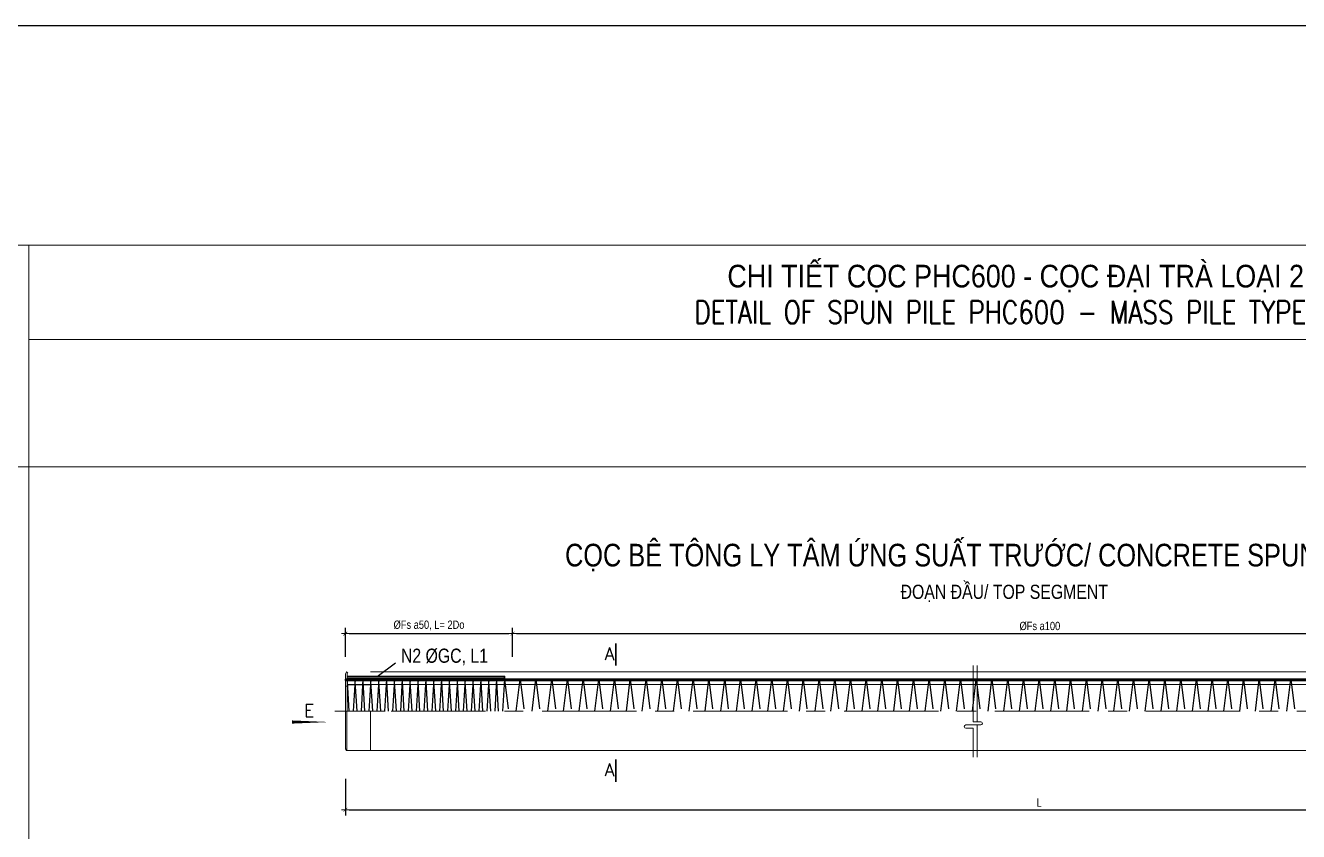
# Model space of a CAD drawing. Header units: millimetres. Extents: x -2123450 to -961021, y -260876 to 649159.
# Drawn here: x -1466968 to -1433235, y -69372 to -48019 of the extents above; entities that cross this region are included whole.
import ezdxf
from ezdxf.enums import TextEntityAlignment as Align

# ---------------------------------------------------------------- set-up
doc = ezdxf.new("R2010")
doc.units = ezdxf.units.MM
doc.header["$LTSCALE"] = 1000
doc.header["$MEASUREMENT"] = 0
doc.header["$PDMODE"] = 66
for name, pattern in [('CENTER2', [1.125, 0.75, -0.125, 0.125, -0.125]), ('CENTERX2', [4, 2.5, -0.5, 0.5, -0.5]), ('HIDDEN2', [4.7625, 3.175, -1.5875])]:
    doc.linetypes.add(name, pattern=pattern)
doc.layers.get('0').update_dxf_attribs({"linetype": 'CONTINUOUS'})
doc.layers.get('DEFPOINTS').update_dxf_attribs({"linetype": 'CONTINUOUS'})
for name, color, linetype, lineweight in [('NDC_S_AXIS', 5, 'CENTER2', 15), ('NDC_S_BREAK-LINE', 1, 'CONTINUOUS', 15), ('NDC_S_CONTINUOUS', 3, 'CONTINUOUS', 20), ('NDC_S_DIM', 1, 'CONTINUOUS', 9), ('NDC_S_ENG TEXT', 2, 'CONTINUOUS', 9), ('NDC_S_FOUNDATION NAME', 7, 'CONTINUOUS', 20), ('NDC_S_HATCH MATERIAL', 8, 'CONTINUOUS', 13), ('NDC_S_REBAR', 4, 'CONTINUOUS', 35), ('NDC_S_STIRRUP', 2, 'CONTINUOUS', 25), ('NDC_S_VN TEXT', 7, 'CONTINUOUS', 9), ('netmanh', 6, 'CONTINUOUS', 15), ('Thep', 1, 'CONTINUOUS', 30)]:
    doc.layers.add(name, color=color, linetype=linetype, lineweight=lineweight)
doc.styles.add('NDC_ARIAL', font='arial.ttf', dxfattribs={"width": 0.8})
doc.styles.add('NDC_ROMANS', font='romans.shx', dxfattribs={"width": 0.8, "bigfont": 'vns.shx'})
doc.styles.get("Standard").update_dxf_attribs({"font": 'romans.shx', "bigfont": 'vns.shx'})
doc.dimstyles.new('DIM', dxfattribs={"dimtxt": 0.03, "dimasz": 0.035, "dimexe": 0.03, "dimexo": 0.03, "dimgap": 0.005, "dimtad": 1, "dimdec": 0, "dimlfac": 10000, "dimzin": 0, "dimdsep": 46, "dimtxsty": 'NDC_ARIAL', "dimblk": 'DOTSMALL', "dimcen": 0.05, "dimclrd": 1, "dimclre": 1, "dimadec": 0, "dimazin": 0, "dimtfac": 1, "dimtdec": 0, "dimtofl": 0, "dimtmove": 0, "dimatfit": 3, "dimfxl": 0.03, "dimtolj": 1, "dimtzin": 0, "dimarcsym": 0})
doc.dimstyles.new('NDC_1-100', dxfattribs={"dimscale": 100, "dimtxt": 2.2, "dimasz": 1, "dimexe": 1.5, "dimexo": 2, "dimgap": 0.8, "dimtad": 1, "dimdec": 0, "dimdsep": 46, "dimtxsty": 'NDC_ARIAL', "dimblk": 'DIMMARK', "dimcen": 49999.938995, "dimdle": 1.5, "dimclrd": 1, "dimclre": 1, "dimclrt": 3, "dimadec": 0, "dimazin": 0, "dimtfac": 1, "dimtdec": 0, "dimtix": 1, "dimtmove": 2, "dimatfit": 3, "dimfxl": 1, "dimarcsym": 0})

# ---------------------------------------------------------------- blocks, each defined once
blk = doc.blocks.new('DIMMARK')
at = {"layer": 'NDC_S_DIM', "color": 1}
blk.add_line((-1.5, 0), (1, 0), dxfattribs=at)
at = {"layer": 'NDC_S_DIM', "color": 2, "const_width": 0.15}
blk.add_lwpolyline([(-0.5, -0.5), (0.5, 0.5)], dxfattribs=at)
blk = doc.blocks.new('*D1173')
at = {"layer": 'DEFPOINTS', "color": 0, "transparency": 16777216}
for p in [(-1454059, -64129), (-1458491, -64948), (-1454059, -64948)]:
    blk.add_point(p, dxfattribs=at)
at = {"layer": 'NDC_S_DIM', "color": 1, "lineweight": -2, "transparency": 16777216}
for p, q in [((-1458491, -64748), (-1458491, -63979)), ((-1454059, -64748), (-1454059, -63979)), ((-1458391, -64129), (-1454159, -64129))]:
    blk.add_line(p, q, dxfattribs=at)
at = {"layer": 'NDC_S_DIM', "color": 1, "lineweight": -2, "transparency": 16777216, "xscale": 100, "yscale": 100, "zscale": 100, "rotation": 180}
blk.add_blockref('DIMMARK', (-1458491, -64129), dxfattribs=at)
at = {"layer": 'NDC_S_DIM', "color": 1, "lineweight": -2, "transparency": 16777216, "xscale": 100, "yscale": 100, "zscale": 100}
blk.add_blockref('DIMMARK', (-1454059, -64129), dxfattribs=at)
at = {"layer": 'NDC_S_DIM', "color": 3, "transparency": 16777216, "insert": (-1456275, -63913), "char_height": 220, "attachment_point": 5, "style": 'NDC_ARIAL'}
blk.add_mtext('ØFs a50, L= 2Do', dxfattribs=at)
blk = doc.blocks.new('*D1174')
at = {"layer": 'DEFPOINTS', "color": 0, "transparency": 16777216}
for p in [(-1426120, -64129), (-1454059, -64948), (-1426120, -64948)]:
    blk.add_point(p, dxfattribs=at)
at = {"layer": 'NDC_S_DIM', "color": 1, "lineweight": -2, "transparency": 16777216}
for p, q in [((-1454059, -64748), (-1454059, -63979)), ((-1426120, -64748), (-1426120, -63979)), ((-1453959, -64129), (-1426220, -64129))]:
    blk.add_line(p, q, dxfattribs=at)
at = {"layer": 'NDC_S_DIM', "color": 1, "lineweight": -2, "transparency": 16777216, "xscale": 100, "yscale": 100, "zscale": 100, "rotation": 180}
blk.add_blockref('DIMMARK', (-1454059, -64129), dxfattribs=at)
at = {"layer": 'NDC_S_DIM', "color": 1, "lineweight": -2, "transparency": 16777216, "xscale": 100, "yscale": 100, "zscale": 100}
blk.add_blockref('DIMMARK', (-1426120, -64129), dxfattribs=at)
at = {"layer": 'NDC_S_DIM', "color": 3, "transparency": 16777216, "insert": (-1440089, -63930), "char_height": 220, "attachment_point": 5, "style": 'NDC_ARIAL'}
blk.add_mtext('ØFs a100', dxfattribs=at)
blk = doc.blocks.new('*D1176')
at = {"layer": 'DEFPOINTS', "color": 0, "transparency": 16777216}
for p in [(-1458491, -67778), (-1421724, -67778), (-1421724, -68796)]:
    blk.add_point(p, dxfattribs=at)
at = {"layer": 'NDC_S_DIM', "color": 1, "lineweight": -2, "transparency": 16777216}
for p, q in [((-1458491, -67978), (-1458491, -68946)), ((-1421724, -67978), (-1421724, -68946)), ((-1458391, -68796), (-1421824, -68796))]:
    blk.add_line(p, q, dxfattribs=at)
at = {"layer": 'NDC_S_DIM', "color": 1, "lineweight": -2, "transparency": 16777216, "xscale": 100, "yscale": 100, "zscale": 100, "rotation": 180}
blk.add_blockref('DIMMARK', (-1458491, -68796), dxfattribs=at)
at = {"layer": 'NDC_S_DIM', "color": 1, "lineweight": -2, "transparency": 16777216, "xscale": 100, "yscale": 100, "zscale": 100}
blk.add_blockref('DIMMARK', (-1421724, -68796), dxfattribs=at)
at = {"layer": 'NDC_S_DIM', "color": 3, "transparency": 16777216, "insert": (-1440108, -68606), "char_height": 220, "attachment_point": 5, "style": 'NDC_ARIAL'}
blk.add_mtext('L ', dxfattribs=at)
blk = doc.blocks.new('daucocmangxong 3.0 khong be tong')
at = {"layer": 'NDC_S_AXIS', "linetype": 'CENTERX2'}
blk.add_line((0.093, 0.25), (-0.2262, 0.25), dxfattribs=at)
at = {"layer": 'NDC_S_CONTINUOUS'}
for p, q in [((-0.148, 0.497), (-0.148, 0.4535)), ((-0.155, 0.4565), (-0.16, 0.4565)), ((-0.155, 0.4435), (-0.16, 0.4435)), ((-0.148, 0.41), (-0.16, 0.41)), ((-0.155, 0.4565), (-0.155, 0.4545)), ((-0.155, 0.4545), (-0.148, 0.4545)), ((-0.155, 0.4455), (-0.155, 0.4435)), ((-0.155, 0.4455), (-0.148, 0.4455)), ((-0.148, 0.4465), (-0.148, 0.25)), ((-0.15, 0.25), (-0.15, 0)), ((0, 0.25), (0, 0)), ((-0.15, 0), (0, 0))]:
    blk.add_line(p, q, dxfattribs=at)
blk.add_lwpolyline([(-0.15, 0.002), (-0.15, 0), (-0.153, 0), (-0.159, 0.012), (-0.16, 0.012), (-0.16, 0.488), (-0.159, 0.488), (-0.153, 0.5), (-0.15, 0.5), (-0.15, 0.497)], dxfattribs=at)
at = {"layer": 'NDC_S_REBAR'}
for p, q in [((-0.156, 0.4535), (0, 0.4535)), ((-0.156, 0.4465), (0, 0.4465))]:
    blk.add_line(p, q, dxfattribs=at)
at = {"layer": 'NDC_S_STIRRUP'}
blk.add_line((-0.148, 0.42), (0, 0.42), dxfattribs=at)
at = {"layer": 'netmanh'}
blk.add_arc((-0.148, 0.497), 0.003, 270, 0, dxfattribs=at)
at = {"layer": 'Thep'}
blk.add_ellipse((-0.1575, 0.4501), major_axis=(0, 0.0055), ratio=0.363902, start_param=5.391025, end_param=10.293338, dxfattribs=at)
blk = doc.blocks.new('thep gia cuong')
at = {"layer": 'NDC_S_REBAR'}
blk.add_lwpolyline([(0, -0.014), (1, -0.014), (1, 0), (0, 0)], dxfattribs=at)
blk = doc.blocks.new('_DotSmall')
at = {"color": 0, "linetype": 'ByBlock', "lineweight": 9, "const_width": 0.5}
blk.add_lwpolyline([(-0.0625, 0, 1), (0.0625, 0, 1)], format="xyb", close=True, dxfattribs=at)

msp = doc.modelspace()

# ---------------------------------------------------------------- linework, layer by layer
at = {"layer": 'DEFPOINTS'}
msp.add_lwpolyline([(-1527984.86, -48018.96), (-1401834.86, -48018.96), (-1401834.86, -137118.96), (-1527984.86, -137118.96)], close=True, dxfattribs=at)
at = {"layer": 'NDC_S_AXIS', "linetype": 'CENTERX2'}
msp.add_line((-1422778.63, -66185.91), (-1457436.68, -66185.91), dxfattribs=at)
at = {"layer": 'NDC_S_BREAK-LINE'}
for p, q in [((-1441754.07, -66466.02), (-1441754.07, -64971.5)), ((-1441754.07, -66549.35), (-1441754.07, -67397.99))]:
    msp.add_line(p, q, dxfattribs=at)
msp.add_lwpolyline([(-1441853.11, -64971.5), (-1441853.11, -66466.02), (-1441655.02, -66466.02, -1), (-1441655.02, -66549.35), (-1441853.11, -66549.35), (-1442051.2, -66549.35, 1), (-1442051.2, -66632.68), (-1441853.11, -66632.68), (-1441853.11, -67397.99)], format="xyb", dxfattribs=at)
at = {"layer": 'NDC_S_CONTINUOUS'}
for p, q in [((-1414434.86, -53837.68), (-1499370.29, -53837.68)), ((-1466881.82, -53837.68), (-1466881.82, -134568.96)), ((-1466881.82, -56336.76), (-1414434.86, -56336.76)), ((-1414434.86, -59708.47), (-1489794.93, -59708.47)), ((-1457824.32, -65144.24), (-1421765.99, -65144.24)), ((-1457824.32, -65477.57), (-1422390.99, -65477.57)), ((-1457824.32, -67227.57), (-1422390.99, -67227.57))]:
    msp.add_line(p, q, dxfattribs=at)
at = {"layer": 'NDC_S_HATCH MATERIAL'}
msp.add_lwpolyline([(-1459906.36, -66471.1, 83.33, 16.67, 0), (-1459113.53, -66471.1, 416.67, 0, 0), (-1458953.49, -66471.1, 0, 0, 0)], format="xyseb", dxfattribs=at)
at = {"layer": 'NDC_S_REBAR'}
for p, q in [((-1451326.21, -64391.49), (-1451326.21, -64977.68)), ((-1457824.32, -65337.99), (-1422390.99, -65337.99)), ((-1457824.32, -65367.16), (-1422390.99, -65367.16)), ((-1451326.21, -67466.77), (-1451326.21, -68052.96))]:
    msp.add_line(p, q, dxfattribs=at)
at = {"layer": 'NDC_S_STIRRUP', "linetype": 'HIDDEN2', "ltscale": 0.25}
for p, q in [((-1458388.91, -66185.91), (-1458440.99, -65337.99)), ((-1458180.57, -66185.91), (-1458232.66, -65337.99)), ((-1457972.24, -66185.91), (-1458024.32, -65337.99)), ((-1457763.91, -66185.91), (-1457815.99, -65337.99)), ((-1457555.57, -66185.91), (-1457607.66, -65337.99)), ((-1457347.24, -66185.91), (-1457399.32, -65337.99)), ((-1457138.91, -66185.91), (-1457190.99, -65337.99)), ((-1456930.57, -66185.91), (-1456982.66, -65337.99)), ((-1456722.24, -66185.91), (-1456774.32, -65337.99)), ((-1456513.91, -66185.91), (-1456565.99, -65337.99)), ((-1456305.57, -66185.91), (-1456357.66, -65337.99)), ((-1456097.24, -66185.91), (-1456149.32, -65337.99)), ((-1455888.91, -66185.91), (-1455940.99, -65337.99)), ((-1455680.57, -66185.91), (-1455732.66, -65337.99)), ((-1455472.24, -66185.91), (-1455524.32, -65337.99)), ((-1455263.91, -66185.91), (-1455315.99, -65337.99)), ((-1455055.57, -66185.91), (-1455107.66, -65337.99)), ((-1454847.24, -66185.91), (-1454899.32, -65337.99)), ((-1454638.91, -66185.91), (-1454690.99, -65337.99)), ((-1454430.57, -66185.91), (-1454482.66, -65337.99)), ((-1454274.32, -65337.99), (-1454170.16, -66185.91)), ((-1453857.66, -65337.99), (-1453753.49, -66185.91)), ((-1453440.99, -65337.99), (-1453336.82, -66185.91)), ((-1453024.32, -65337.99), (-1452920.16, -66185.91)), ((-1452607.66, -65337.99), (-1452503.49, -66185.91)), ((-1452190.99, -65337.99), (-1452086.82, -66185.91)), ((-1451774.32, -65337.99), (-1451670.16, -66185.91)), ((-1451357.66, -65337.99), (-1451253.49, -66185.91)), ((-1450940.99, -65337.99), (-1450836.82, -66185.91)), ((-1450524.32, -65337.99), (-1450420.16, -66185.91)), ((-1450107.66, -65337.99), (-1450003.49, -66185.91)), ((-1449690.99, -65337.99), (-1449586.82, -66185.91)), ((-1449274.32, -65337.99), (-1449170.16, -66185.91)), ((-1448857.66, -65337.99), (-1448753.49, -66185.91)), ((-1448440.99, -65337.99), (-1448336.82, -66185.91)), ((-1448024.32, -65337.99), (-1447920.16, -66185.91)), ((-1447607.66, -65337.99), (-1447503.49, -66185.91)), ((-1447190.99, -65337.99), (-1447086.82, -66185.91)), ((-1446774.32, -65337.99), (-1446670.16, -66185.91)), ((-1446357.66, -65337.99), (-1446253.49, -66185.91)), ((-1445940.99, -65337.99), (-1445836.82, -66185.91)), ((-1445524.32, -65337.99), (-1445420.16, -66185.91)), ((-1445107.66, -65337.99), (-1445003.49, -66185.91)), ((-1444690.99, -65337.99), (-1444586.82, -66185.91)), ((-1444274.32, -65337.99), (-1444170.16, -66185.91)), ((-1443857.66, -65337.99), (-1443753.49, -66185.91)), ((-1443440.99, -65337.99), (-1443336.82, -66185.91)), ((-1443024.32, -65337.99), (-1442920.16, -66185.91)), ((-1442607.66, -65337.99), (-1442503.49, -66185.91)), ((-1442190.99, -65337.99), (-1442086.82, -66185.91)), ((-1441774.32, -65337.99), (-1441670.16, -66185.91)), ((-1441357.66, -65337.99), (-1441253.49, -66185.91)), ((-1440940.99, -65337.99), (-1440836.82, -66185.91)), ((-1440524.32, -65337.99), (-1440420.16, -66185.91)), ((-1440107.66, -65337.99), (-1440003.49, -66185.91)), ((-1439690.99, -65337.99), (-1439586.82, -66185.91)), ((-1439274.32, -65337.99), (-1439170.16, -66185.91)), ((-1438857.66, -65337.99), (-1438753.49, -66185.91)), ((-1438440.99, -65337.99), (-1438336.82, -66185.91)), ((-1438024.32, -65337.99), (-1437920.16, -66185.91)), ((-1437607.66, -65337.99), (-1437503.49, -66185.91)), ((-1437190.99, -65337.99), (-1437086.82, -66185.91)), ((-1436774.32, -65337.99), (-1436670.16, -66185.91)), ((-1436357.66, -65337.99), (-1436253.49, -66185.91)), ((-1435940.99, -65337.99), (-1435836.82, -66185.91)), ((-1435524.32, -65337.99), (-1435420.16, -66185.91)), ((-1435107.66, -65337.99), (-1435003.49, -66185.91)), ((-1434690.99, -65337.99), (-1434586.82, -66185.91)), ((-1434274.32, -65337.99), (-1434170.16, -66185.91)), ((-1433857.66, -65337.99), (-1433753.49, -66185.91)), ((-1433440.99, -65337.99), (-1433336.82, -66185.91))]:
    msp.add_line(p, q, dxfattribs=at)
at = {"layer": 'NDC_S_STIRRUP'}
for p, q in [((-1458232.66, -65337.99), (-1458284.74, -66185.91)), ((-1458024.32, -65337.99), (-1458076.41, -66185.91)), ((-1457815.99, -65337.99), (-1457868.07, -66185.91)), ((-1457607.66, -65337.99), (-1457659.74, -66185.91)), ((-1457399.32, -65337.99), (-1457451.41, -66185.91)), ((-1457190.99, -65337.99), (-1457243.07, -66185.91)), ((-1456982.66, -65337.99), (-1457034.74, -66185.91)), ((-1456774.32, -65337.99), (-1456826.41, -66185.91)), ((-1456565.99, -65337.99), (-1456618.07, -66185.91)), ((-1456357.66, -65337.99), (-1456409.74, -66185.91)), ((-1456149.32, -65337.99), (-1456201.41, -66185.91)), ((-1455940.99, -65337.99), (-1455993.07, -66185.91)), ((-1455732.66, -65337.99), (-1455784.74, -66185.91)), ((-1455524.32, -65337.99), (-1455576.41, -66185.91)), ((-1455315.99, -65337.99), (-1455368.07, -66185.91)), ((-1455107.66, -65337.99), (-1455159.74, -66185.91)), ((-1454899.32, -65337.99), (-1454951.41, -66185.91)), ((-1454690.99, -65337.99), (-1454743.07, -66185.91)), ((-1454482.66, -65337.99), (-1454534.74, -66185.91)), ((-1454274.32, -65337.99), (-1454326.41, -66185.91)), ((-1453961.82, -66185.91), (-1453857.66, -65337.99)), ((-1453545.16, -66185.91), (-1453440.99, -65337.99)), ((-1453128.49, -66185.91), (-1453024.32, -65337.99)), ((-1452711.82, -66185.91), (-1452607.66, -65337.99)), ((-1452295.16, -66185.91), (-1452190.99, -65337.99)), ((-1451878.49, -66185.91), (-1451774.32, -65337.99)), ((-1451461.82, -66185.91), (-1451357.66, -65337.99)), ((-1451045.16, -66185.91), (-1450940.99, -65337.99)), ((-1450628.49, -66185.91), (-1450524.32, -65337.99)), ((-1450211.82, -66185.91), (-1450107.66, -65337.99)), ((-1449795.16, -66185.91), (-1449690.99, -65337.99)), ((-1449378.49, -66185.91), (-1449274.32, -65337.99)), ((-1448961.82, -66185.91), (-1448857.66, -65337.99)), ((-1448545.16, -66185.91), (-1448440.99, -65337.99)), ((-1448128.49, -66185.91), (-1448024.32, -65337.99)), ((-1447711.82, -66185.91), (-1447607.66, -65337.99)), ((-1447295.16, -66185.91), (-1447190.99, -65337.99)), ((-1446878.49, -66185.91), (-1446774.32, -65337.99)), ((-1446461.82, -66185.91), (-1446357.66, -65337.99)), ((-1446045.16, -66185.91), (-1445940.99, -65337.99)), ((-1445628.49, -66185.91), (-1445524.32, -65337.99)), ((-1445211.82, -66185.91), (-1445107.66, -65337.99)), ((-1444795.16, -66185.91), (-1444690.99, -65337.99)), ((-1444378.49, -66185.91), (-1444274.32, -65337.99)), ((-1443961.82, -66185.91), (-1443857.66, -65337.99)), ((-1443545.16, -66185.91), (-1443440.99, -65337.99)), ((-1443128.49, -66185.91), (-1443024.32, -65337.99)), ((-1442711.82, -66185.91), (-1442607.66, -65337.99)), ((-1442295.16, -66185.91), (-1442190.99, -65337.99)), ((-1441878.49, -66185.91), (-1441774.32, -65337.99)), ((-1441461.82, -66185.91), (-1441357.66, -65337.99)), ((-1441045.16, -66185.91), (-1440940.99, -65337.99)), ((-1440628.49, -66185.91), (-1440524.32, -65337.99)), ((-1440211.82, -66185.91), (-1440107.66, -65337.99)), ((-1439795.16, -66185.91), (-1439690.99, -65337.99)), ((-1439378.49, -66185.91), (-1439274.32, -65337.99)), ((-1438961.82, -66185.91), (-1438857.66, -65337.99)), ((-1438545.16, -66185.91), (-1438440.99, -65337.99)), ((-1438128.49, -66185.91), (-1438024.32, -65337.99)), ((-1437711.82, -66185.91), (-1437607.66, -65337.99)), ((-1437295.16, -66185.91), (-1437190.99, -65337.99)), ((-1436878.49, -66185.91), (-1436774.32, -65337.99)), ((-1436461.82, -66185.91), (-1436357.66, -65337.99)), ((-1436045.16, -66185.91), (-1435940.99, -65337.99)), ((-1435628.49, -66185.91), (-1435524.32, -65337.99)), ((-1435211.82, -66185.91), (-1435107.66, -65337.99)), ((-1434795.16, -66185.91), (-1434690.99, -65337.99)), ((-1434378.49, -66185.91), (-1434274.32, -65337.99)), ((-1433961.82, -66185.91), (-1433857.66, -65337.99)), ((-1433545.16, -66185.91), (-1433440.99, -65337.99))]:
    msp.add_line(p, q, dxfattribs=at)

# ---------------------------------------------------------------- block references
at = {"layer": 'NDC_S_HATCH MATERIAL', "xscale": 4166.666667932241, "yscale": 4166.666667932241, "zscale": 4166.666667932241}
for name, p in [('daucocmangxong 3.0 khong be tong', (-1457824.32, -67227.57)), ('thep gia cuong', (-1458440.99, -65260.76))]:
    msp.add_blockref(name, p, dxfattribs=at)

# ---------------------------------------------------------------- texts
at = {"layer": 'NDC_S_ENG TEXT', "style": 'NDC_ROMANS', "width": 0.8}
msp.add_text('DETAIL OF SPUN PILE PHC600 - MASS PILE TYPE 2', height=600, dxfattribs=at).set_placement((-1440765.43, -55914.92), align=Align.CENTER)
at = {"layer": 'NDC_S_FOUNDATION NAME', "style": 'NDC_ARIAL', "width": 0.85}
msp.add_text('CHI TIẾT CỌC PHC600 - CỌC ĐẠI TRÀ LOẠI 2 ', height=600, dxfattribs=at).set_placement((-1440630.85, -54634.34), align=Align.MIDDLE)
at = {"layer": 'NDC_S_VN TEXT', "lineweight": 100, "style": 'NDC_ARIAL', "width": 0.8}
msp.add_text('CỌC BÊ TÔNG LY TÂM ỨNG SUẤT TRƯỚC/ CONCRETE SPUN PILE PHC-A600', height=600, dxfattribs=at).set_placement((-1440186.82, -62349.45), align=Align.CENTER)
at = {"layer": 'NDC_S_VN TEXT', "style": 'NDC_ARIAL', "width": 0.8}
msp.add_text('ĐOẠN ĐẦU/ TOP SEGMENT', height=375, dxfattribs=at).set_placement((-1441032.69, -63208.96), align=Align.CENTER)
at = {"layer": 'NDC_S_VN TEXT'}
for s, p in [('A', (-1451621.56, -64829.28)), ('E', (-1459586.9, -66331.22)), ('A', (-1451621.56, -67904.56))]:
    msp.add_text(s, height=333.33, dxfattribs=at).set_placement(p)
at = {"layer": 'NDC_S_VN TEXT', "insert": (-1457018.64, -64526.58), "char_height": 375, "attachment_point": 1, "style": 'NDC_ARIAL'}
msp.add_mtext('\\A1;N2 ØGC, L1', dxfattribs=at)

# ---------------------------------------------------------------- dimensions: what is measured, and where the dimension line sits
at = {"layer": 'NDC_S_DIM'}
for base, p1, p2, text, picture, middle in [((-1454058.59, -64128.8), (-1458490.99, -64948.33), (-1454058.59, -64948.33), 'ØFs a50, L= 2Do', '*D1173', (-1456274.79, -63912.99)), ((-1426120.28, -64128.8), (-1454058.59, -64948.33), (-1426120.28, -64948.33), 'ØFs a100', '*D1174', (-1440089.44, -63930.32)), ((-1421724.32, -68795.59), (-1458490.99, -67777.57), (-1421724.32, -67777.57), 'L ', '*D1176', (-1440107.66, -68605.59))]:
    dim = msp.add_linear_dim(base=base, p1=p1, p2=p2, text=text, dimstyle='NDC_1-100', dxfattribs=at)
    dim.commit()
    dim.dimension.update_dxf_attribs({"geometry": picture, "text_midpoint": middle})

# ---------------------------------------------------------------- leaders
at = {"layer": 'NDC_S_VN TEXT', "annotation_type": 0, "has_hookline": 1, "hookline_direction": 0, "text_width": 2197}
msp.add_leader([(-1457645.92, -65260.76), (-1457166.91, -64902.68), (-1457166.87, -64902.68)], dimstyle='DIM', override={"dimgap": 0.005, "dimtad": 0}, dxfattribs=at)

doc.saveas('drawing.dxf')
